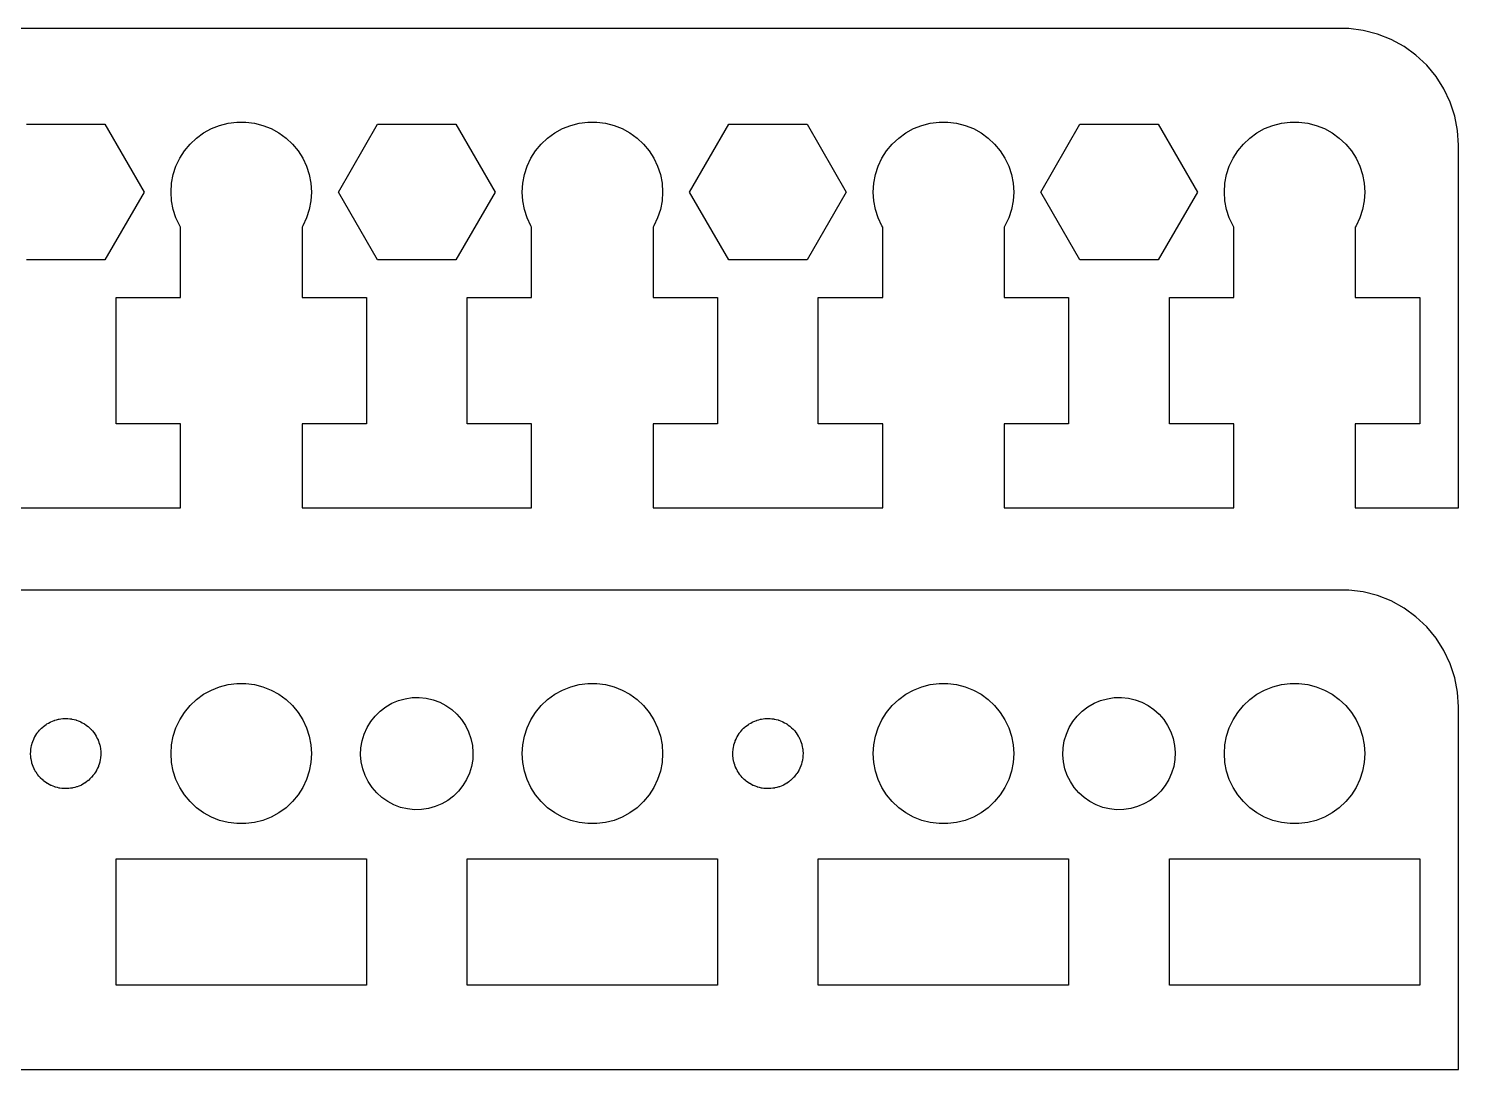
# Model space of a CAD drawing. Header units: metres. Extents: x -60 to 60, y 0 to 92.
# Drawn here: x -1.6 to 59.5, y 0 to 44.5 of the extents above; entities that cross this region are included whole.
import ezdxf

# ---------------------------------------------------------------- set-up
doc = ezdxf.new("R2010")
doc.units = ezdxf.units.M

msp = doc.modelspace()

# ---------------------------------------------------------------- linework, layer by layer
for p, q in [((54.8139, 44.4901), (-54.8139, 44.4901)), ((55.4369, 44.4114), (54.8139, 44.4901)), ((56.0451, 44.2553), (55.4369, 44.4114)), ((56.6289, 44.0241), (56.0451, 44.2553)), ((57.1791, 43.7216), (56.6289, 44.0241)), ((57.6871, 43.3526), (57.1791, 43.7216)), ((58.1448, 42.9227), (57.6871, 43.3526)), ((58.5451, 42.4389), (58.1448, 42.9227)), ((58.8815, 41.9088), (58.5451, 42.4389)), ((59.1489, 41.3406), (58.8815, 41.9088)), ((59.3429, 40.7434), (59.1489, 41.3406)), ((-1.67328, 40.3982), (1.67329, 40.3982)), ((1.67329, 40.3982), (3.34657, 37.5)), ((6.22266, 40.2145), (6.57294, 40.3532)), ((6.57294, 40.3532), (6.93785, 40.4469)), ((6.93785, 40.4469), (7.31161, 40.4941)), ((7.31161, 40.4941), (7.68837, 40.4941)), ((7.68837, 40.4941), (8.06213, 40.4469)), ((8.06213, 40.4469), (8.42705, 40.3532)), ((8.42705, 40.3532), (8.77733, 40.2145)), ((11.6534, 37.5), (13.3267, 40.3982)), ((13.3267, 40.3982), (16.6733, 40.3982)), ((16.6733, 40.3982), (18.3466, 37.5)), ((21.2227, 40.2145), (21.5729, 40.3532)), ((21.5729, 40.3532), (21.9379, 40.4469)), ((21.9379, 40.4469), (22.3116, 40.4941)), ((22.3116, 40.4941), (22.6884, 40.4941)), ((22.6884, 40.4941), (23.0621, 40.4469)), ((23.0621, 40.4469), (23.427, 40.3532)), ((23.427, 40.3532), (23.7773, 40.2145)), ((26.6534, 37.5), (28.3267, 40.3982)), ((28.3267, 40.3982), (31.6733, 40.3982)), ((31.6733, 40.3982), (33.3466, 37.5)), ((36.2227, 40.2145), (36.5729, 40.3532)), ((36.5729, 40.3532), (36.9379, 40.4469)), ((36.9379, 40.4469), (37.3116, 40.4941)), ((37.3116, 40.4941), (37.6884, 40.4941)), ((37.6884, 40.4941), (38.0621, 40.4469)), ((38.0621, 40.4469), (38.427, 40.3532)), ((38.427, 40.3532), (38.7773, 40.2145)), ((41.6534, 37.5), (43.3267, 40.3982)), ((43.3267, 40.3982), (46.6733, 40.3982)), ((46.6733, 40.3982), (48.3466, 37.5)), ((51.2227, 40.2145), (51.5729, 40.3532)), ((51.5729, 40.3532), (51.9379, 40.4469)), ((51.9379, 40.4469), (52.3116, 40.4941)), ((52.3116, 40.4941), (52.6884, 40.4941)), ((52.6884, 40.4941), (53.0621, 40.4469)), ((53.0621, 40.4469), (53.427, 40.3532)), ((53.427, 40.3532), (53.7773, 40.2145)), ((59.4606, 40.1267), (59.3429, 40.7434)), ((5.31308, 39.5536), (5.58772, 39.8115)), ((5.58772, 39.8115), (5.89252, 40.033)), ((5.89252, 40.033), (6.22266, 40.2145)), ((8.77733, 40.2145), (9.10747, 40.033)), ((9.10747, 40.033), (9.41226, 39.8115)), ((9.41226, 39.8115), (9.6869, 39.5536)), ((20.3131, 39.5536), (20.5877, 39.8115)), ((20.5877, 39.8115), (20.8925, 40.033)), ((20.8925, 40.033), (21.2227, 40.2145)), ((23.7773, 40.2145), (24.1075, 40.033)), ((24.1075, 40.033), (24.4123, 39.8115)), ((24.4123, 39.8115), (24.6869, 39.5536)), ((35.3131, 39.5536), (35.5877, 39.8115)), ((35.5877, 39.8115), (35.8925, 40.033)), ((35.8925, 40.033), (36.2227, 40.2145)), ((38.7773, 40.2145), (39.1075, 40.033)), ((39.1075, 40.033), (39.4123, 39.8115)), ((39.4123, 39.8115), (39.6869, 39.5536)), ((50.3131, 39.5536), (50.5877, 39.8115)), ((50.5877, 39.8115), (50.8925, 40.033)), ((50.8925, 40.033), (51.2227, 40.2145)), ((53.7773, 40.2145), (54.1075, 40.033)), ((54.1075, 40.033), (54.4123, 39.8115)), ((54.4123, 39.8115), (54.6869, 39.5536)), ((59.5, 39.5), (59.4606, 40.1267)), ((4.87108, 38.9453), (5.07294, 39.2634)), ((5.07294, 39.2634), (5.31308, 39.5536)), ((9.6869, 39.5536), (9.92705, 39.2634)), ((9.92705, 39.2634), (10.1289, 38.9453)), ((19.8711, 38.9453), (20.0729, 39.2634)), ((20.0729, 39.2634), (20.3131, 39.5536)), ((24.6869, 39.5536), (24.927, 39.2634)), ((24.927, 39.2634), (25.1289, 38.9453)), ((34.8711, 38.9453), (35.0729, 39.2634)), ((35.0729, 39.2634), (35.3131, 39.5536)), ((39.6869, 39.5536), (39.927, 39.2634)), ((39.927, 39.2634), (40.1289, 38.9453)), ((49.8711, 38.9453), (50.0729, 39.2634)), ((50.0729, 39.2634), (50.3131, 39.5536)), ((54.6869, 39.5536), (54.927, 39.2634)), ((54.927, 39.2634), (55.1289, 38.9453)), ((59.5, 24), (59.5, 39.5)), ((4.59424, 38.2461), (4.71066, 38.6044)), ((4.71066, 38.6044), (4.87108, 38.9453)), ((10.1289, 38.9453), (10.2893, 38.6044)), ((10.2893, 38.6044), (10.4057, 38.2461)), ((19.5942, 38.2461), (19.7107, 38.6044)), ((19.7107, 38.6044), (19.8711, 38.9453)), ((25.1289, 38.9453), (25.2893, 38.6044)), ((25.2893, 38.6044), (25.4057, 38.2461)), ((34.5942, 38.2461), (34.7107, 38.6044)), ((34.7107, 38.6044), (34.8711, 38.9453)), ((40.1289, 38.9453), (40.2893, 38.6044)), ((40.2893, 38.6044), (40.4057, 38.2461)), ((49.5942, 38.2461), (49.7107, 38.6044)), ((49.7107, 38.6044), (49.8711, 38.9453)), ((55.1289, 38.9453), (55.2893, 38.6044)), ((55.2893, 38.6044), (55.4057, 38.2461)), ((4.5, 37.5), (4.52365, 37.876)), ((4.52365, 37.876), (4.59424, 38.2461)), ((10.4057, 38.2461), (10.4763, 37.876)), ((10.4763, 37.876), (10.5, 37.5)), ((19.5, 37.5), (19.5237, 37.876)), ((19.5237, 37.876), (19.5942, 38.2461)), ((25.4057, 38.2461), (25.4763, 37.876)), ((25.4763, 37.876), (25.5, 37.5)), ((34.5, 37.5), (34.5237, 37.876)), ((34.5237, 37.876), (34.5942, 38.2461)), ((40.4057, 38.2461), (40.4763, 37.876)), ((40.4763, 37.876), (40.5, 37.5)), ((49.5, 37.5), (49.5237, 37.876)), ((49.5237, 37.876), (49.5942, 38.2461)), ((55.4057, 38.2461), (55.4763, 37.876)), ((55.4763, 37.876), (55.5, 37.5)), ((3.34657, 37.5), (1.67328, 34.6018)), ((4.52365, 37.124), (4.5, 37.5)), ((10.5, 37.5), (10.4763, 37.124)), ((13.3267, 34.6018), (11.6534, 37.5)), ((18.3466, 37.5), (16.6733, 34.6018)), ((19.5237, 37.124), (19.5, 37.5)), ((25.5, 37.5), (25.4763, 37.124)), ((28.3267, 34.6018), (26.6534, 37.5)), ((33.3466, 37.5), (31.6733, 34.6018)), ((34.5237, 37.124), (34.5, 37.5)), ((40.5, 37.5), (40.4763, 37.124)), ((43.3267, 34.6018), (41.6534, 37.5)), ((48.3466, 37.5), (46.6733, 34.6018)), ((49.5237, 37.124), (49.5, 37.5)), ((55.5, 37.5), (55.4763, 37.124)), ((4.59424, 36.7539), (4.52365, 37.124)), ((4.71066, 36.3956), (4.59424, 36.7539)), ((10.4057, 36.7539), (10.2893, 36.3956)), ((10.4763, 37.124), (10.4057, 36.7539)), ((19.5942, 36.7539), (19.5237, 37.124)), ((19.7107, 36.3956), (19.5942, 36.7539)), ((25.4057, 36.7539), (25.2893, 36.3956)), ((25.4763, 37.124), (25.4057, 36.7539)), ((34.5942, 36.7539), (34.5237, 37.124)), ((34.7107, 36.3956), (34.5942, 36.7539)), ((40.4057, 36.7539), (40.2893, 36.3956)), ((40.4763, 37.124), (40.4057, 36.7539)), ((49.5942, 36.7539), (49.5237, 37.124)), ((49.7107, 36.3956), (49.5942, 36.7539)), ((55.4057, 36.7539), (55.2893, 36.3956)), ((55.4763, 37.124), (55.4057, 36.7539)), ((4.87108, 36.0547), (4.71066, 36.3956)), ((4.90581, 36), (4.87108, 36.0547)), ((10.1289, 36.0547), (10.0942, 36)), ((10.2893, 36.3956), (10.1289, 36.0547)), ((19.8711, 36.0547), (19.7107, 36.3956)), ((19.9058, 36), (19.8711, 36.0547)), ((25.1289, 36.0547), (25.0942, 36)), ((25.2893, 36.3956), (25.1289, 36.0547)), ((34.8711, 36.0547), (34.7107, 36.3956)), ((34.9058, 36), (34.8711, 36.0547)), ((40.1289, 36.0547), (40.0942, 36)), ((40.2893, 36.3956), (40.1289, 36.0547)), ((49.8711, 36.0547), (49.7107, 36.3956)), ((49.9058, 36), (49.8711, 36.0547)), ((55.1289, 36.0547), (55.0942, 36)), ((55.2893, 36.3956), (55.1289, 36.0547)), ((4.90581, 33), (4.90581, 36)), ((10.0942, 36), (10.0942, 33)), ((19.9058, 33), (19.9058, 36)), ((25.0942, 36), (25.0942, 33)), ((34.9058, 33), (34.9058, 36)), ((40.0942, 36), (40.0942, 33)), ((49.9058, 33), (49.9058, 36)), ((55.0942, 36), (55.0942, 33)), ((1.67328, 34.6018), (-1.67329, 34.6018)), ((16.6733, 34.6018), (13.3267, 34.6018)), ((31.6733, 34.6018), (28.3267, 34.6018)), ((46.6733, 34.6018), (43.3267, 34.6018)), ((2.15337, 27.6), (2.15337, 33)), ((2.15337, 33), (4.90581, 33)), ((10.0942, 33), (12.8466, 33)), ((12.8466, 33), (12.8466, 27.6)), ((17.1534, 27.6), (17.1534, 33)), ((17.1534, 33), (19.9058, 33)), ((25.0942, 33), (27.8466, 33)), ((27.8466, 33), (27.8466, 27.6)), ((32.1534, 27.6), (32.1534, 33)), ((32.1534, 33), (34.9058, 33)), ((40.0942, 33), (42.8466, 33)), ((42.8466, 33), (42.8466, 27.6)), ((47.1534, 27.6), (47.1534, 33)), ((47.1534, 33), (49.9058, 33)), ((55.0942, 33), (57.8466, 33)), ((57.8466, 33), (57.8466, 27.6)), ((4.90581, 27.6), (2.15337, 27.6)), ((4.90581, 24), (4.90581, 27.6)), ((12.8466, 27.6), (10.0942, 27.6)), ((10.0942, 27.6), (10.0942, 24)), ((19.9058, 27.6), (17.1534, 27.6)), ((19.9058, 24), (19.9058, 27.6)), ((27.8466, 27.6), (25.0942, 27.6)), ((25.0942, 27.6), (25.0942, 24)), ((34.9058, 27.6), (32.1534, 27.6)), ((34.9058, 24), (34.9058, 27.6)), ((42.8466, 27.6), (40.0942, 27.6)), ((40.0942, 27.6), (40.0942, 24)), ((49.9058, 27.6), (47.1534, 27.6)), ((49.9058, 24), (49.9058, 27.6)), ((57.8466, 27.6), (55.0942, 27.6)), ((55.0942, 27.6), (55.0942, 24)), ((-4.90581, 24), (4.90581, 24)), ((10.0942, 24), (19.9058, 24)), ((25.0942, 24), (34.9058, 24)), ((40.0942, 24), (49.9058, 24)), ((55.0942, 24), (59.5, 24)), ((54.8139, 20.4901), (-54.8139, 20.4901)), ((55.4369, 20.4114), (54.8139, 20.4901)), ((56.0451, 20.2553), (55.4369, 20.4114)), ((56.6289, 20.0241), (56.0451, 20.2553)), ((57.1791, 19.7216), (56.6289, 20.0241)), ((57.6871, 19.3526), (57.1791, 19.7216)), ((58.1448, 18.9227), (57.6871, 19.3526)), ((58.5451, 18.4389), (58.1448, 18.9227)), ((58.8815, 17.9088), (58.5451, 18.4389)), ((59.1489, 17.3406), (58.8815, 17.9088)), ((59.3429, 16.7434), (59.1489, 17.3406)), ((6.93785, 16.4469), (7.31161, 16.4941)), ((7.31161, 16.4941), (7.68837, 16.4941)), ((7.68837, 16.4941), (8.06213, 16.4469)), ((21.9379, 16.4469), (22.3116, 16.4941)), ((22.3116, 16.4941), (22.6884, 16.4941)), ((22.6884, 16.4941), (23.0621, 16.4469)), ((36.9379, 16.4469), (37.3116, 16.4941)), ((37.3116, 16.4941), (37.6884, 16.4941)), ((37.6884, 16.4941), (38.0621, 16.4469)), ((51.9379, 16.4469), (52.3116, 16.4941)), ((52.3116, 16.4941), (52.6884, 16.4941)), ((52.6884, 16.4941), (53.0621, 16.4469)), ((59.4606, 16.1267), (59.3429, 16.7434)), ((5.58772, 15.8115), (5.89252, 16.033)), ((5.89252, 16.033), (6.22266, 16.2145)), ((6.22266, 16.2145), (6.57294, 16.3532)), ((6.57294, 16.3532), (6.93785, 16.4469)), ((8.06213, 16.4469), (8.42705, 16.3532)), ((8.42705, 16.3532), (8.77733, 16.2145)), ((8.77733, 16.2145), (9.10747, 16.033)), ((9.10747, 16.033), (9.41226, 15.8115)), ((14.501, 15.8475), (14.7992, 15.8916)), ((14.7992, 15.8916), (15.1005, 15.8979)), ((15.1005, 15.8979), (15.4002, 15.8664)), ((20.5877, 15.8115), (20.8925, 16.033)), ((20.8925, 16.033), (21.2227, 16.2145)), ((21.2227, 16.2145), (21.5729, 16.3532)), ((21.5729, 16.3532), (21.9379, 16.4469)), ((23.0621, 16.4469), (23.427, 16.3532)), ((23.427, 16.3532), (23.7773, 16.2145)), ((23.7773, 16.2145), (24.1075, 16.033)), ((24.1075, 16.033), (24.4123, 15.8115)), ((35.5877, 15.8115), (35.8925, 16.033)), ((35.8925, 16.033), (36.2227, 16.2145)), ((36.2227, 16.2145), (36.5729, 16.3532)), ((36.5729, 16.3532), (36.9379, 16.4469)), ((38.0621, 16.4469), (38.427, 16.3532)), ((38.427, 16.3532), (38.7773, 16.2145)), ((38.7773, 16.2145), (39.1075, 16.033)), ((39.1075, 16.033), (39.4123, 15.8115)), ((44.501, 15.8475), (44.7992, 15.8916)), ((44.7992, 15.8916), (45.1005, 15.8979)), ((45.1005, 15.8979), (45.4002, 15.8664)), ((50.5877, 15.8115), (50.8925, 16.033)), ((50.8925, 16.033), (51.2227, 16.2145)), ((51.2227, 16.2145), (51.5729, 16.3532)), ((51.5729, 16.3532), (51.9379, 16.4469)), ((53.0621, 16.4469), (53.427, 16.3532)), ((53.427, 16.3532), (53.7773, 16.2145)), ((53.7773, 16.2145), (54.1075, 16.033)), ((54.1075, 16.033), (54.4123, 15.8115)), ((59.5, 15.5), (59.4606, 16.1267)), ((5.07294, 15.2634), (5.31308, 15.5536)), ((5.31308, 15.5536), (5.58772, 15.8115)), ((9.41226, 15.8115), (9.6869, 15.5536)), ((9.6869, 15.5536), (9.92705, 15.2634)), ((13.2164, 15.1059), (13.4318, 15.3168)), ((13.4318, 15.3168), (13.6719, 15.499)), ((13.6719, 15.499), (13.9329, 15.6497)), ((13.9329, 15.6497), (14.2107, 15.7665)), ((14.2107, 15.7665), (14.501, 15.8475)), ((15.4002, 15.8664), (15.6937, 15.7976)), ((15.6937, 15.7976), (15.9762, 15.6925)), ((15.9762, 15.6925), (16.2433, 15.5529)), ((16.2433, 15.5529), (16.4908, 15.3809)), ((16.4908, 15.3809), (16.7147, 15.1792)), ((20.0729, 15.2634), (20.3131, 15.5536)), ((20.3131, 15.5536), (20.5877, 15.8115)), ((24.4123, 15.8115), (24.6869, 15.5536)), ((24.6869, 15.5536), (24.927, 15.2634)), ((35.0729, 15.2634), (35.3131, 15.5536)), ((35.3131, 15.5536), (35.5877, 15.8115)), ((39.4123, 15.8115), (39.6869, 15.5536)), ((39.6869, 15.5536), (39.927, 15.2634)), ((43.2164, 15.1059), (43.4318, 15.3168)), ((43.4318, 15.3168), (43.6719, 15.499)), ((43.6719, 15.499), (43.9329, 15.6497)), ((43.9329, 15.6497), (44.2107, 15.7665)), ((44.2107, 15.7665), (44.501, 15.8475)), ((45.4002, 15.8664), (45.6937, 15.7976)), ((45.6937, 15.7976), (45.9762, 15.6925)), ((45.9762, 15.6925), (46.2433, 15.5529)), ((46.2433, 15.5529), (46.4908, 15.3809)), ((46.4908, 15.3809), (46.7147, 15.1792)), ((50.0729, 15.2634), (50.3131, 15.5536)), ((50.3131, 15.5536), (50.5877, 15.8115)), ((54.4123, 15.8115), (54.6869, 15.5536)), ((54.6869, 15.5536), (54.927, 15.2634)), ((59.5, 0), (59.5, 15.5)), ((-0.95613, 14.6558), (-0.89261, 14.7019)), ((-0.89261, 14.7019), (-0.83008, 14.7494)), ((-0.83008, 14.7494), (-0.81645, 14.7572)), ((-0.81645, 14.7572), (-0.80373, 14.7665)), ((-0.80373, 14.7665), (-0.73494, 14.8043)), ((-0.73494, 14.8043), (-0.66695, 14.8436)), ((-0.66695, 14.8436), (-0.65243, 14.8497)), ((-0.65243, 14.8497), (-0.63866, 14.8572)), ((-0.63866, 14.8572), (-0.56567, 14.8861)), ((-0.56567, 14.8861), (-0.49329, 14.9165)), ((-0.49329, 14.9165), (-0.47813, 14.9208)), ((-0.47813, 14.9208), (-0.46352, 14.9266)), ((-0.46352, 14.9266), (-0.38748, 14.9461)), ((-0.38748, 14.9461), (-0.31186, 14.9672)), ((-0.31186, 14.9672), (-0.29629, 14.9695)), ((-0.29629, 14.9695), (-0.28107, 14.9734)), ((-0.28107, 14.9734), (-0.20317, 14.9833)), ((-0.20317, 14.9833), (-0.1255, 14.9947)), ((-0.1255, 14.9947), (-0.10979, 14.9951)), ((-0.10979, 14.9951), (-0.09418, 14.997)), ((-0.09418, 14.997), (-0.01566, 14.997)), ((-0.01566, 14.997), (0.06281, 14.9987)), ((0.06281, 14.9987), (0.07845, 14.997)), ((0.07845, 14.997), (0.09418, 14.997)), ((0.09418, 14.997), (0.17207, 14.9872)), ((0.17207, 14.9872), (0.25015, 14.979)), ((0.25015, 14.979), (0.26546, 14.9754)), ((0.26546, 14.9754), (0.28107, 14.9734)), ((0.28107, 14.9734), (0.35712, 14.9539)), ((0.35712, 14.9539), (0.43353, 14.936)), ((0.43353, 14.936), (0.44829, 14.9305)), ((0.44829, 14.9305), (0.46352, 14.9266)), ((0.46352, 14.9266), (0.5365, 14.8977)), ((0.5365, 14.8977), (0.61009, 14.8703)), ((0.61009, 14.8703), (0.62404, 14.863)), ((0.62404, 14.863), (0.63866, 14.8572)), ((0.63866, 14.8572), (0.70744, 14.8194)), ((0.70744, 14.8194), (0.77704, 14.783)), ((0.77704, 14.783), (0.78995, 14.7741)), ((0.78995, 14.7741), (0.80373, 14.7665)), ((0.80373, 14.7665), (0.86723, 14.7204)), ((0.86723, 14.7204), (0.93172, 14.6755)), ((0.93172, 14.6755), (0.94341, 14.665)), ((0.94341, 14.665), (0.95613, 14.6558)), ((4.71066, 14.6044), (4.87108, 14.9453)), ((4.87108, 14.9453), (5.07294, 15.2634)), ((9.92705, 15.2634), (10.1289, 14.9453)), ((10.1289, 14.9453), (10.2893, 14.6044)), ((12.8731, 14.6119), (13.0292, 14.8697)), ((13.0292, 14.8697), (13.2164, 15.1059)), ((16.7147, 15.1792), (16.9117, 14.951)), ((16.9117, 14.951), (17.0785, 14.7)), ((17.0785, 14.7), (17.2125, 14.43)), ((19.7107, 14.6044), (19.8711, 14.9453)), ((19.8711, 14.9453), (20.0729, 15.2634)), ((24.927, 15.2634), (25.1289, 14.9453)), ((25.1289, 14.9453), (25.2893, 14.6044)), ((29.0439, 14.6558), (29.1074, 14.7019)), ((29.1074, 14.7019), (29.1699, 14.7494)), ((29.1699, 14.7494), (29.1835, 14.7572)), ((29.1835, 14.7572), (29.1963, 14.7665)), ((29.1963, 14.7665), (29.265, 14.8043)), ((29.265, 14.8043), (29.333, 14.8436)), ((29.333, 14.8436), (29.3475, 14.8497)), ((29.3475, 14.8497), (29.3613, 14.8572)), ((29.3613, 14.8572), (29.4343, 14.8861)), ((29.4343, 14.8861), (29.5067, 14.9165)), ((29.5067, 14.9165), (29.5219, 14.9208)), ((29.5219, 14.9208), (29.5365, 14.9266)), ((29.5365, 14.9266), (29.6125, 14.9461)), ((29.6125, 14.9461), (29.6881, 14.9672)), ((29.6881, 14.9672), (29.7037, 14.9695)), ((29.7037, 14.9695), (29.7189, 14.9734)), ((29.7189, 14.9734), (29.7968, 14.9833)), ((29.7968, 14.9833), (29.8745, 14.9947)), ((29.8745, 14.9947), (29.8902, 14.9951)), ((29.8902, 14.9951), (29.9058, 14.997)), ((29.9058, 14.997), (29.9843, 14.997)), ((29.9843, 14.997), (30.0628, 14.9987)), ((30.0628, 14.9987), (30.0784, 14.997)), ((30.0784, 14.997), (30.0942, 14.997)), ((30.0942, 14.997), (30.1721, 14.9872)), ((30.1721, 14.9872), (30.2502, 14.979)), ((30.2502, 14.979), (30.2655, 14.9754)), ((30.2655, 14.9754), (30.2811, 14.9734)), ((30.2811, 14.9734), (30.3571, 14.9539)), ((30.3571, 14.9539), (30.4335, 14.936)), ((30.4335, 14.936), (30.4483, 14.9305)), ((30.4483, 14.9305), (30.4635, 14.9266)), ((30.4635, 14.9266), (30.5365, 14.8977)), ((30.5365, 14.8977), (30.6101, 14.8703)), ((30.6101, 14.8703), (30.624, 14.863)), ((30.624, 14.863), (30.6387, 14.8572)), ((30.6387, 14.8572), (30.7074, 14.8194)), ((30.7074, 14.8194), (30.777, 14.783)), ((30.777, 14.783), (30.7899, 14.7741)), ((30.7899, 14.7741), (30.8037, 14.7665)), ((30.8037, 14.7665), (30.8672, 14.7204)), ((30.8672, 14.7204), (30.9317, 14.6755)), ((30.9317, 14.6755), (30.9434, 14.665)), ((30.9434, 14.665), (30.9561, 14.6558)), ((34.7107, 14.6044), (34.8711, 14.9453)), ((34.8711, 14.9453), (35.0729, 15.2634)), ((39.927, 15.2634), (40.1289, 14.9453)), ((40.1289, 14.9453), (40.2893, 14.6044)), ((42.8731, 14.6119), (43.0292, 14.8697)), ((43.0292, 14.8697), (43.2164, 15.1059)), ((46.7147, 15.1792), (46.9117, 14.951)), ((46.9117, 14.951), (47.0785, 14.7)), ((47.0785, 14.7), (47.2125, 14.43)), ((49.7107, 14.6044), (49.8711, 14.9453)), ((49.8711, 14.9453), (50.0729, 15.2634)), ((54.927, 15.2634), (55.1289, 14.9453)), ((55.1289, 14.9453), (55.2893, 14.6044)), ((-1.39952, 14.0372), (-1.39465, 14.0522)), ((-1.39465, 14.0522), (-1.36124, 14.1232)), ((-1.36124, 14.1232), (-1.3293, 14.1949)), ((-1.3293, 14.1949), (-1.32115, 14.2084)), ((-1.32115, 14.2084), (-1.31445, 14.2226)), ((-1.31445, 14.2226), (-1.27238, 14.2889)), ((-1.27238, 14.2889), (-1.23172, 14.3561)), ((-1.23172, 14.3561), (-1.22194, 14.3684)), ((-1.22194, 14.3684), (-1.21352, 14.3817)), ((-1.21352, 14.3817), (-1.16347, 14.4422)), ((-1.16347, 14.4422), (-1.11472, 14.5037)), ((-1.11472, 14.5037), (-1.10347, 14.5147)), ((-1.10347, 14.5147), (-1.09344, 14.5268)), ((-1.09344, 14.5268), (-1.03621, 14.5806)), ((-1.03621, 14.5806), (-0.98012, 14.6355)), ((-0.98012, 14.6355), (-0.96759, 14.645)), ((-0.96759, 14.645), (-0.95613, 14.6558)), ((0.95613, 14.6558), (1.01335, 14.602)), ((1.01335, 14.602), (1.0717, 14.5495)), ((1.0717, 14.5495), (1.08199, 14.5376)), ((1.08199, 14.5376), (1.09344, 14.5268)), ((1.09344, 14.5268), (1.14348, 14.4663)), ((1.14348, 14.4663), (1.19479, 14.4069)), ((1.19479, 14.4069), (1.20349, 14.3938)), ((1.20349, 14.3938), (1.21352, 14.3817)), ((1.21352, 14.3817), (1.25557, 14.3154)), ((1.25557, 14.3154), (1.29903, 14.25)), ((1.29903, 14.25), (1.30603, 14.2359)), ((1.30603, 14.2359), (1.31445, 14.2226)), ((1.31445, 14.2226), (1.34787, 14.1516)), ((1.34787, 14.1516), (1.38278, 14.0813)), ((1.38278, 14.0813), (1.38795, 14.0664)), ((1.38795, 14.0664), (1.39465, 14.0522)), ((1.39465, 14.0522), (1.41891, 13.9775)), ((4.52365, 13.876), (4.59424, 14.2461)), ((4.59424, 14.2461), (4.71066, 14.6044)), ((10.2893, 14.6044), (10.4057, 14.2461)), ((10.4057, 14.2461), (10.4763, 13.876)), ((12.6634, 14.048), (12.7505, 14.3366)), ((12.7505, 14.3366), (12.8731, 14.6119)), ((17.2125, 14.43), (17.3116, 14.1454)), ((17.3116, 14.1454), (17.3743, 13.8506)), ((19.5237, 13.876), (19.5942, 14.2461)), ((19.5942, 14.2461), (19.7107, 14.6044)), ((25.2893, 14.6044), (25.4057, 14.2461)), ((25.4057, 14.2461), (25.4763, 13.876)), ((28.6005, 14.0372), (28.6053, 14.0522)), ((28.6053, 14.0522), (28.6387, 14.1232)), ((28.6387, 14.1232), (28.6707, 14.1949)), ((28.6707, 14.1949), (28.6788, 14.2084)), ((28.6788, 14.2084), (28.6855, 14.2226)), ((28.6855, 14.2226), (28.7276, 14.2889)), ((28.7276, 14.2889), (28.7683, 14.3561)), ((28.7683, 14.3561), (28.778, 14.3684)), ((28.778, 14.3684), (28.7865, 14.3817)), ((28.7865, 14.3817), (28.8365, 14.4422)), ((28.8365, 14.4422), (28.8853, 14.5037)), ((28.8853, 14.5037), (28.8965, 14.5147)), ((28.8965, 14.5147), (28.9065, 14.5268)), ((28.9065, 14.5268), (28.9638, 14.5806)), ((28.9638, 14.5806), (29.0199, 14.6355)), ((29.0199, 14.6355), (29.0324, 14.645)), ((29.0324, 14.645), (29.0439, 14.6558)), ((30.9561, 14.6558), (31.0134, 14.602)), ((31.0134, 14.602), (31.0717, 14.5495)), ((31.0717, 14.5495), (31.082, 14.5376)), ((31.082, 14.5376), (31.0934, 14.5268)), ((31.0934, 14.5268), (31.1435, 14.4663)), ((31.1435, 14.4663), (31.1948, 14.4069)), ((31.1948, 14.4069), (31.2035, 14.3938)), ((31.2035, 14.3938), (31.2135, 14.3817)), ((31.2135, 14.3817), (31.2556, 14.3154)), ((31.2556, 14.3154), (31.299, 14.25)), ((31.299, 14.25), (31.306, 14.2359)), ((31.306, 14.2359), (31.3145, 14.2226)), ((31.3145, 14.2226), (31.3479, 14.1516)), ((31.3479, 14.1516), (31.3828, 14.0813)), ((31.3828, 14.0813), (31.388, 14.0664)), ((31.388, 14.0664), (31.3947, 14.0522)), ((31.3947, 14.0522), (31.4189, 13.9775)), ((34.5237, 13.876), (34.5942, 14.2461)), ((34.5942, 14.2461), (34.7107, 14.6044)), ((40.2893, 14.6044), (40.4057, 14.2461)), ((40.4057, 14.2461), (40.4763, 13.876)), ((42.6634, 14.048), (42.7505, 14.3366)), ((42.7505, 14.3366), (42.8731, 14.6119)), ((47.2125, 14.43), (47.3116, 14.1454)), ((47.3116, 14.1454), (47.3743, 13.8506)), ((49.5237, 13.876), (49.5942, 14.2461)), ((49.5942, 14.2461), (49.7107, 14.6044)), ((55.2893, 14.6044), (55.4057, 14.2461)), ((55.4057, 14.2461), (55.4763, 13.876)), ((-1.5, 13.5), (-1.49506, 13.5784)), ((-1.49901, 13.4843), (-1.5, 13.5)), ((-1.49966, 13.4686), (-1.49901, 13.4843)), ((-1.49309, 13.3904), (-1.49966, 13.4686)), ((-1.49506, 13.5784), (-1.49178, 13.6568)), ((-1.49178, 13.6568), (-1.48915, 13.6723)), ((-1.48915, 13.6723), (-1.48816, 13.688)), ((-1.48816, 13.688), (-1.47345, 13.7651)), ((-1.47345, 13.7651), (-1.46036, 13.8425)), ((-1.46036, 13.8425), (-1.45581, 13.8576)), ((-1.45581, 13.8576), (-1.45287, 13.873)), ((-1.45287, 13.873), (-1.42862, 13.9477)), ((-1.42862, 13.9477), (-1.40591, 14.0229)), ((-1.40591, 14.0229), (-1.39952, 14.0372)), ((1.41891, 13.9775), (1.44473, 13.9034)), ((1.44473, 13.9034), (1.44801, 13.888)), ((1.44801, 13.888), (1.45287, 13.873)), ((1.45287, 13.873), (1.46758, 13.7959)), ((1.46758, 13.7959), (1.4839, 13.7191)), ((1.4839, 13.7191), (1.48521, 13.7034)), ((1.48521, 13.7034), (1.48816, 13.688)), ((1.48816, 13.688), (1.49309, 13.6096)), ((1.49309, 13.6096), (1.49966, 13.5314)), ((1.5, 13.5), (1.49506, 13.4216)), ((1.49966, 13.5314), (1.49901, 13.5157)), ((1.49901, 13.5157), (1.5, 13.5)), ((4.5, 13.5), (4.52365, 13.876)), ((4.52365, 13.124), (4.5, 13.5)), ((10.4763, 13.876), (10.5, 13.5)), ((10.5, 13.5), (10.4763, 13.124)), ((12.6005, 13.4497), (12.6131, 13.7509)), ((12.6257, 13.1494), (12.6005, 13.4497)), ((12.6131, 13.7509), (12.6634, 14.048)), ((17.3743, 13.8506), (17.3995, 13.5502)), ((17.3995, 13.5502), (17.3868, 13.2491)), ((19.5, 13.5), (19.5237, 13.876)), ((19.5237, 13.124), (19.5, 13.5)), ((25.4763, 13.876), (25.5, 13.5)), ((25.5, 13.5), (25.4763, 13.124)), ((28.5, 13.5), (28.5049, 13.5783)), ((28.501, 13.4843), (28.5, 13.5)), ((28.5003, 13.4686), (28.501, 13.4843)), ((28.5069, 13.3903), (28.5003, 13.4686)), ((28.5049, 13.5783), (28.5082, 13.6568)), ((28.5082, 13.6568), (28.5108, 13.6723)), ((28.5108, 13.6723), (28.5118, 13.688)), ((28.5118, 13.688), (28.5265, 13.7651)), ((28.5265, 13.7651), (28.5396, 13.8425)), ((28.5396, 13.8425), (28.5442, 13.8576)), ((28.5442, 13.8576), (28.5471, 13.873)), ((28.5471, 13.873), (28.5714, 13.9477)), ((28.5714, 13.9477), (28.5941, 14.0229)), ((28.5941, 14.0229), (28.6005, 14.0372)), ((31.4189, 13.9775), (31.4447, 13.9034)), ((31.4447, 13.9034), (31.448, 13.888)), ((31.448, 13.888), (31.4529, 13.873)), ((31.4529, 13.873), (31.4676, 13.7959)), ((31.4676, 13.7959), (31.4839, 13.7191)), ((31.4839, 13.7191), (31.4852, 13.7034)), ((31.4852, 13.7034), (31.4882, 13.688)), ((31.4882, 13.688), (31.4931, 13.6096)), ((31.4931, 13.6096), (31.4997, 13.5314)), ((31.5, 13.5), (31.4951, 13.4216)), ((31.4997, 13.5314), (31.499, 13.5157)), ((31.499, 13.5157), (31.5, 13.5)), ((34.5, 13.5), (34.5237, 13.876)), ((34.5237, 13.124), (34.5, 13.5)), ((40.4763, 13.876), (40.5, 13.5)), ((40.5, 13.5), (40.4763, 13.124)), ((42.6005, 13.4497), (42.6131, 13.7509)), ((42.6257, 13.1494), (42.6005, 13.4497)), ((42.6131, 13.7509), (42.6634, 14.048)), ((47.3743, 13.8506), (47.3995, 13.5502)), ((47.3995, 13.5502), (47.3868, 13.2491)), ((49.5, 13.5), (49.5237, 13.876)), ((49.5237, 13.124), (49.5, 13.5)), ((55.4763, 13.876), (55.5, 13.5)), ((55.5, 13.5), (55.4763, 13.124)), ((-1.48816, 13.312), (-1.49309, 13.3904)), ((-1.48521, 13.2965), (-1.48816, 13.312)), ((-1.4839, 13.2809), (-1.48521, 13.2965)), ((-1.46758, 13.2041), (-1.4839, 13.2809)), ((-1.45287, 13.127), (-1.46758, 13.2041)), ((-1.44801, 13.112), (-1.45287, 13.127)), ((-1.44473, 13.0966), (-1.44801, 13.112)), ((-1.41891, 13.0225), (-1.44473, 13.0966)), ((-1.39465, 12.9478), (-1.41891, 13.0225)), ((-1.38795, 12.9336), (-1.39465, 12.9478)), ((-1.38278, 12.9187), (-1.38795, 12.9336)), ((-1.34787, 12.8484), (-1.38278, 12.9187)), ((-1.31445, 12.7774), (-1.34787, 12.8484)), ((1.36124, 12.8768), (1.3293, 12.8051)), ((1.39465, 12.9478), (1.36124, 12.8768)), ((1.39952, 12.9628), (1.39465, 12.9478)), ((1.40591, 12.9771), (1.39952, 12.9628)), ((1.42862, 13.0523), (1.40591, 12.9771)), ((1.45287, 13.127), (1.42862, 13.0523)), ((1.45581, 13.1424), (1.45287, 13.127)), ((1.46036, 13.1575), (1.45581, 13.1424)), ((1.47345, 13.2349), (1.46036, 13.1575)), ((1.48816, 13.312), (1.47345, 13.2349)), ((1.48915, 13.3277), (1.48816, 13.312)), ((1.49178, 13.3432), (1.48915, 13.3277)), ((1.49506, 13.4216), (1.49178, 13.3432)), ((4.59424, 12.7539), (4.52365, 13.124)), ((10.4763, 13.124), (10.4057, 12.7539)), ((12.6884, 12.8546), (12.6257, 13.1494)), ((12.7875, 12.57), (12.6884, 12.8546)), ((17.3366, 12.952), (17.2495, 12.6634)), ((17.3868, 13.2491), (17.3366, 12.952)), ((19.5942, 12.7539), (19.5237, 13.124)), ((25.4763, 13.124), (25.4057, 12.7539)), ((28.5118, 13.312), (28.5069, 13.3903)), ((28.5148, 13.2965), (28.5118, 13.312)), ((28.5161, 13.2809), (28.5148, 13.2965)), ((28.5324, 13.2041), (28.5161, 13.2809)), ((28.5471, 13.127), (28.5324, 13.2041)), ((28.552, 13.112), (28.5471, 13.127)), ((28.5553, 13.0966), (28.552, 13.112)), ((28.5811, 13.0225), (28.5553, 13.0966)), ((28.6053, 12.9478), (28.5811, 13.0225)), ((28.612, 12.9336), (28.6053, 12.9478)), ((28.6172, 12.9187), (28.612, 12.9336)), ((28.6521, 12.8484), (28.6172, 12.9187)), ((28.6855, 12.7774), (28.6521, 12.8484)), ((31.3612, 12.8768), (31.3293, 12.8051)), ((31.3947, 12.9478), (31.3612, 12.8768)), ((31.3995, 12.9628), (31.3947, 12.9478)), ((31.4059, 12.9771), (31.3995, 12.9628)), ((31.4286, 13.0523), (31.4059, 12.9771)), ((31.4529, 13.127), (31.4286, 13.0523)), ((31.4558, 13.1424), (31.4529, 13.127)), ((31.4604, 13.1575), (31.4558, 13.1424)), ((31.4734, 13.2349), (31.4604, 13.1575)), ((31.4882, 13.312), (31.4734, 13.2349)), ((31.4892, 13.3277), (31.4882, 13.312)), ((31.4918, 13.3432), (31.4892, 13.3277)), ((31.4951, 13.4216), (31.4918, 13.3432)), ((34.5942, 12.7539), (34.5237, 13.124)), ((40.4763, 13.124), (40.4057, 12.7539)), ((42.6884, 12.8546), (42.6257, 13.1494)), ((42.7875, 12.57), (42.6884, 12.8546)), ((47.3366, 12.952), (47.2495, 12.6634)), ((47.3868, 13.2491), (47.3366, 12.952)), ((49.5942, 12.7539), (49.5237, 13.124)), ((55.4763, 13.124), (55.4057, 12.7539)), ((-1.30602, 12.7641), (-1.31445, 12.7774)), ((-1.29903, 12.75), (-1.30602, 12.7641)), ((-1.25558, 12.6846), (-1.29903, 12.75)), ((-1.21352, 12.6183), (-1.25558, 12.6846)), ((-1.20349, 12.6062), (-1.21352, 12.6183)), ((-1.19479, 12.5931), (-1.20349, 12.6062)), ((-1.14348, 12.5336), (-1.19479, 12.5931)), ((-1.09344, 12.4732), (-1.14348, 12.5336)), ((-1.08199, 12.4624), (-1.09344, 12.4732)), ((-1.0717, 12.4505), (-1.08199, 12.4624)), ((-1.01335, 12.398), (-1.0717, 12.4505)), ((-0.95613, 12.3442), (-1.01335, 12.398)), ((-0.94341, 12.335), (-0.95613, 12.3442)), ((-0.93172, 12.3244), (-0.94341, 12.335)), ((-0.86723, 12.2796), (-0.93172, 12.3244)), ((-0.80373, 12.2335), (-0.86723, 12.2796)), ((-0.78995, 12.2259), (-0.80373, 12.2335)), ((-0.77704, 12.2169), (-0.78995, 12.2259)), ((0.80373, 12.2335), (0.73494, 12.1957)), ((0.81645, 12.2428), (0.80373, 12.2335)), ((0.83008, 12.2506), (0.81645, 12.2428)), ((0.89261, 12.2981), (0.83008, 12.2506)), ((0.95613, 12.3442), (0.89261, 12.2981)), ((0.96759, 12.355), (0.95613, 12.3442)), ((0.98012, 12.3645), (0.96759, 12.355)), ((1.03621, 12.4194), (0.98012, 12.3645)), ((1.09344, 12.4732), (1.03621, 12.4194)), ((1.10347, 12.4853), (1.09344, 12.4732)), ((1.11472, 12.4963), (1.10347, 12.4853)), ((1.16347, 12.5578), (1.11472, 12.4963)), ((1.21352, 12.6183), (1.16347, 12.5578)), ((1.22194, 12.6316), (1.21352, 12.6183)), ((1.23172, 12.6439), (1.22194, 12.6316)), ((1.27238, 12.7111), (1.23172, 12.6439)), ((1.31445, 12.7774), (1.27238, 12.7111)), ((1.32115, 12.7916), (1.31445, 12.7774)), ((1.3293, 12.8051), (1.32115, 12.7916)), ((4.71066, 12.3956), (4.59424, 12.7539)), ((4.87108, 12.0547), (4.71066, 12.3956)), ((10.2893, 12.3956), (10.1289, 12.0547)), ((10.4057, 12.7539), (10.2893, 12.3956)), ((12.9215, 12.3), (12.7875, 12.57)), ((13.0883, 12.049), (12.9215, 12.3)), ((17.1269, 12.3881), (16.9707, 12.1303)), ((17.2495, 12.6634), (17.1269, 12.3881)), ((19.7107, 12.3956), (19.5942, 12.7539)), ((19.8711, 12.0547), (19.7107, 12.3956)), ((25.2893, 12.3956), (25.1289, 12.0547)), ((25.4057, 12.7539), (25.2893, 12.3956)), ((28.694, 12.7641), (28.6855, 12.7774)), ((28.701, 12.75), (28.694, 12.7641)), ((28.7444, 12.6846), (28.701, 12.75)), ((28.7865, 12.6183), (28.7444, 12.6846)), ((28.7965, 12.6062), (28.7865, 12.6183)), ((28.8052, 12.5931), (28.7965, 12.6062)), ((28.8565, 12.5336), (28.8052, 12.5931)), ((28.9065, 12.4732), (28.8565, 12.5336)), ((28.918, 12.4624), (28.9065, 12.4732)), ((28.9283, 12.4505), (28.918, 12.4624)), ((28.9866, 12.398), (28.9283, 12.4505)), ((29.0439, 12.3442), (28.9866, 12.398)), ((29.0566, 12.335), (29.0439, 12.3442)), ((29.0683, 12.3244), (29.0566, 12.335)), ((29.1328, 12.2796), (29.0683, 12.3244)), ((29.1963, 12.2335), (29.1328, 12.2796)), ((29.21, 12.2259), (29.1963, 12.2335)), ((29.2229, 12.2169), (29.21, 12.2259)), ((30.8037, 12.2335), (30.7349, 12.1957)), ((30.8165, 12.2428), (30.8037, 12.2335)), ((30.8301, 12.2506), (30.8165, 12.2428)), ((30.8926, 12.2981), (30.8301, 12.2506)), ((30.9561, 12.3442), (30.8926, 12.2981)), ((30.9676, 12.355), (30.9561, 12.3442)), ((30.9801, 12.3645), (30.9676, 12.355)), ((31.0362, 12.4194), (30.9801, 12.3645)), ((31.0934, 12.4732), (31.0362, 12.4194)), ((31.1035, 12.4853), (31.0934, 12.4732)), ((31.1147, 12.4963), (31.1035, 12.4853)), ((31.1635, 12.5578), (31.1147, 12.4963)), ((31.2135, 12.6183), (31.1635, 12.5578)), ((31.2219, 12.6316), (31.2135, 12.6183)), ((31.2317, 12.6439), (31.2219, 12.6316)), ((31.2724, 12.7111), (31.2317, 12.6439)), ((31.3145, 12.7774), (31.2724, 12.7111)), ((31.3212, 12.7916), (31.3145, 12.7774)), ((31.3293, 12.8051), (31.3212, 12.7916)), ((34.7107, 12.3956), (34.5942, 12.7539)), ((34.8711, 12.0547), (34.7107, 12.3956)), ((40.2893, 12.3956), (40.1289, 12.0547)), ((40.4057, 12.7539), (40.2893, 12.3956)), ((42.9215, 12.3), (42.7875, 12.57)), ((43.0883, 12.049), (42.9215, 12.3)), ((47.1269, 12.3881), (46.9707, 12.1303)), ((47.2495, 12.6634), (47.1269, 12.3881)), ((49.7107, 12.3956), (49.5942, 12.7539)), ((49.8711, 12.0547), (49.7107, 12.3956)), ((55.2893, 12.3956), (55.1289, 12.0547)), ((55.4057, 12.7539), (55.2893, 12.3956)), ((-0.70744, 12.1806), (-0.77704, 12.2169)), ((-0.63866, 12.1427), (-0.70744, 12.1806)), ((-0.62404, 12.137), (-0.63866, 12.1427)), ((-0.61009, 12.1297), (-0.62404, 12.137)), ((-0.5365, 12.1023), (-0.61009, 12.1297)), ((-0.46352, 12.0734), (-0.5365, 12.1023)), ((-0.44829, 12.0695), (-0.46352, 12.0734)), ((-0.43353, 12.064), (-0.44829, 12.0695)), ((-0.35712, 12.0461), (-0.43353, 12.064)), ((-0.28107, 12.0266), (-0.35712, 12.0461)), ((-0.26546, 12.0246), (-0.28107, 12.0266)), ((-0.25015, 12.021), (-0.26546, 12.0246)), ((-0.17207, 12.0128), (-0.25015, 12.021)), ((-0.09418, 12.0029), (-0.17207, 12.0128)), ((-0.07845, 12.0029), (-0.09418, 12.0029)), ((-0.06281, 12.0013), (-0.07845, 12.0029)), ((0.01566, 12.0029), (-0.06281, 12.0013)), ((0.09418, 12.0029), (0.01566, 12.0029)), ((0.10979, 12.0049), (0.09418, 12.0029)), ((0.1255, 12.0052), (0.10979, 12.0049)), ((0.20317, 12.0167), (0.1255, 12.0052)), ((0.28107, 12.0266), (0.20317, 12.0167)), ((0.29629, 12.0305), (0.28107, 12.0266)), ((0.31186, 12.0328), (0.29629, 12.0305)), ((0.38748, 12.0539), (0.31186, 12.0328)), ((0.46352, 12.0734), (0.38748, 12.0539)), ((0.47813, 12.0792), (0.46352, 12.0734)), ((0.49329, 12.0834), (0.47813, 12.0792)), ((0.56567, 12.1139), (0.49329, 12.0834)), ((0.63866, 12.1427), (0.56567, 12.1139)), ((0.65243, 12.1503), (0.63866, 12.1427)), ((0.66695, 12.1564), (0.65243, 12.1503)), ((0.73494, 12.1957), (0.66695, 12.1564)), ((5.07294, 11.7366), (4.87108, 12.0547)), ((5.31308, 11.4464), (5.07294, 11.7366)), ((9.92705, 11.7366), (9.6869, 11.4464)), ((10.1289, 12.0547), (9.92705, 11.7366)), ((13.2853, 11.8208), (13.0883, 12.049)), ((13.5092, 11.6191), (13.2853, 11.8208)), ((13.7567, 11.4471), (13.5092, 11.6191)), ((16.5682, 11.6832), (16.3281, 11.501)), ((16.7835, 11.8941), (16.5682, 11.6832)), ((16.9707, 12.1303), (16.7835, 11.8941)), ((20.0729, 11.7366), (19.8711, 12.0547)), ((20.3131, 11.4464), (20.0729, 11.7366)), ((24.927, 11.7366), (24.6869, 11.4464)), ((25.1289, 12.0547), (24.927, 11.7366)), ((29.2925, 12.1806), (29.2229, 12.2169)), ((29.3613, 12.1427), (29.2925, 12.1806)), ((29.3759, 12.137), (29.3613, 12.1427)), ((29.3899, 12.1297), (29.3759, 12.137)), ((29.4635, 12.1023), (29.3899, 12.1297)), ((29.5365, 12.0734), (29.4635, 12.1023)), ((29.5517, 12.0695), (29.5365, 12.0734)), ((29.5665, 12.064), (29.5517, 12.0695)), ((29.6429, 12.0461), (29.5665, 12.064)), ((29.7189, 12.0266), (29.6429, 12.0461)), ((29.7345, 12.0246), (29.7189, 12.0266)), ((29.7498, 12.021), (29.7345, 12.0246)), ((29.8279, 12.0128), (29.7498, 12.021)), ((29.9058, 12.0029), (29.8279, 12.0128)), ((29.9215, 12.0029), (29.9058, 12.0029)), ((29.9372, 12.0013), (29.9215, 12.0029)), ((30.0157, 12.0029), (29.9372, 12.0013)), ((30.0942, 12.0029), (30.0157, 12.0029)), ((30.1098, 12.0049), (30.0942, 12.0029)), ((30.1255, 12.0052), (30.1098, 12.0049)), ((30.2032, 12.0167), (30.1255, 12.0052)), ((30.2811, 12.0266), (30.2032, 12.0167)), ((30.2963, 12.0305), (30.2811, 12.0266)), ((30.3119, 12.0328), (30.2963, 12.0305)), ((30.3875, 12.0539), (30.3119, 12.0328)), ((30.4635, 12.0734), (30.3875, 12.0539)), ((30.4781, 12.0792), (30.4635, 12.0734)), ((30.4933, 12.0834), (30.4781, 12.0792)), ((30.5657, 12.1139), (30.4933, 12.0834)), ((30.6387, 12.1427), (30.5657, 12.1139)), ((30.6525, 12.1503), (30.6387, 12.1427)), ((30.6669, 12.1564), (30.6525, 12.1503)), ((30.7349, 12.1957), (30.6669, 12.1564)), ((35.0729, 11.7366), (34.8711, 12.0547)), ((35.3131, 11.4464), (35.0729, 11.7366)), ((39.927, 11.7366), (39.6869, 11.4464)), ((40.1289, 12.0547), (39.927, 11.7366)), ((43.2853, 11.8208), (43.0883, 12.049)), ((43.5092, 11.6191), (43.2853, 11.8208)), ((43.7567, 11.4471), (43.5092, 11.6191)), ((46.5682, 11.6832), (46.3281, 11.501)), ((46.7835, 11.8941), (46.5682, 11.6832)), ((46.9707, 12.1303), (46.7835, 11.8941)), ((50.0729, 11.7366), (49.8711, 12.0547)), ((50.3131, 11.4464), (50.0729, 11.7366)), ((54.927, 11.7366), (54.6869, 11.4464)), ((55.1289, 12.0547), (54.927, 11.7366)), ((5.58772, 11.1884), (5.31308, 11.4464)), ((5.89252, 10.967), (5.58772, 11.1884)), ((9.41226, 11.1884), (9.10747, 10.967)), ((9.6869, 11.4464), (9.41226, 11.1884)), ((14.0238, 11.3075), (13.7567, 11.4471)), ((14.3063, 11.2024), (14.0238, 11.3075)), ((14.5997, 11.1336), (14.3063, 11.2024)), ((14.8995, 11.1021), (14.5997, 11.1336)), ((15.2008, 11.1084), (14.8995, 11.1021)), ((15.499, 11.1524), (15.2008, 11.1084)), ((15.7893, 11.2335), (15.499, 11.1524)), ((16.0671, 11.3503), (15.7893, 11.2335)), ((16.3281, 11.501), (16.0671, 11.3503)), ((20.5877, 11.1884), (20.3131, 11.4464)), ((20.8925, 10.967), (20.5877, 11.1884)), ((24.4123, 11.1884), (24.1075, 10.967)), ((24.6869, 11.4464), (24.4123, 11.1884)), ((35.5877, 11.1884), (35.3131, 11.4464)), ((35.8925, 10.967), (35.5877, 11.1884)), ((39.4123, 11.1884), (39.1075, 10.967)), ((39.6869, 11.4464), (39.4123, 11.1884)), ((44.0238, 11.3075), (43.7567, 11.4471)), ((44.3063, 11.2024), (44.0238, 11.3075)), ((44.5997, 11.1336), (44.3063, 11.2024)), ((44.8995, 11.1021), (44.5997, 11.1336)), ((45.2008, 11.1084), (44.8995, 11.1021)), ((45.499, 11.1524), (45.2008, 11.1084)), ((45.7893, 11.2335), (45.499, 11.1524)), ((46.0671, 11.3503), (45.7893, 11.2335)), ((46.3281, 11.501), (46.0671, 11.3503)), ((50.5877, 11.1884), (50.3131, 11.4464)), ((50.8925, 10.967), (50.5877, 11.1884)), ((54.4123, 11.1884), (54.1075, 10.967)), ((54.6869, 11.4464), (54.4123, 11.1884)), ((6.22266, 10.7855), (5.89252, 10.967)), ((6.57294, 10.6468), (6.22266, 10.7855)), ((6.93785, 10.5531), (6.57294, 10.6468)), ((7.31161, 10.5059), (6.93785, 10.5531)), ((7.68837, 10.5059), (7.31161, 10.5059)), ((8.06213, 10.5531), (7.68837, 10.5059)), ((8.42705, 10.6468), (8.06213, 10.5531)), ((8.77733, 10.7855), (8.42705, 10.6468)), ((9.10747, 10.967), (8.77733, 10.7855)), ((21.2227, 10.7855), (20.8925, 10.967)), ((21.5729, 10.6468), (21.2227, 10.7855)), ((21.9379, 10.5531), (21.5729, 10.6468)), ((22.3116, 10.5059), (21.9379, 10.5531)), ((22.6884, 10.5059), (22.3116, 10.5059)), ((23.0621, 10.5531), (22.6884, 10.5059)), ((23.427, 10.6468), (23.0621, 10.5531)), ((23.7773, 10.7855), (23.427, 10.6468)), ((24.1075, 10.967), (23.7773, 10.7855)), ((36.2227, 10.7855), (35.8925, 10.967)), ((36.5729, 10.6468), (36.2227, 10.7855)), ((36.9379, 10.5531), (36.5729, 10.6468)), ((37.3116, 10.5059), (36.9379, 10.5531)), ((37.6884, 10.5059), (37.3116, 10.5059)), ((38.0621, 10.5531), (37.6884, 10.5059)), ((38.427, 10.6468), (38.0621, 10.5531)), ((38.7773, 10.7855), (38.427, 10.6468)), ((39.1075, 10.967), (38.7773, 10.7855)), ((51.2227, 10.7855), (50.8925, 10.967)), ((51.5729, 10.6468), (51.2227, 10.7855)), ((51.9379, 10.5531), (51.5729, 10.6468)), ((52.3116, 10.5059), (51.9379, 10.5531)), ((52.6884, 10.5059), (52.3116, 10.5059)), ((53.0621, 10.5531), (52.6884, 10.5059)), ((53.427, 10.6468), (53.0621, 10.5531)), ((53.7773, 10.7855), (53.427, 10.6468)), ((54.1075, 10.967), (53.7773, 10.7855)), ((2.15337, 3.59999), (2.15337, 9)), ((2.15337, 9), (12.8466, 9)), ((12.8466, 9), (12.8466, 3.59999)), ((17.1534, 3.59999), (17.1534, 9)), ((17.1534, 9), (27.8466, 9)), ((27.8466, 9), (27.8466, 3.59999)), ((32.1534, 3.59999), (32.1534, 9)), ((32.1534, 9), (42.8466, 9)), ((42.8466, 9), (42.8466, 3.59999)), ((47.1534, 3.59999), (47.1534, 9)), ((47.1534, 9), (57.8466, 9)), ((57.8466, 9), (57.8466, 3.59999)), ((12.8466, 3.59999), (2.15337, 3.59999)), ((27.8466, 3.59999), (17.1534, 3.59999)), ((42.8466, 3.59999), (32.1534, 3.59999)), ((57.8466, 3.59999), (47.1534, 3.59999)), ((-59.5, 0), (59.5, 0))]:
    msp.add_line(p, q)

doc.saveas('drawing.dxf')
